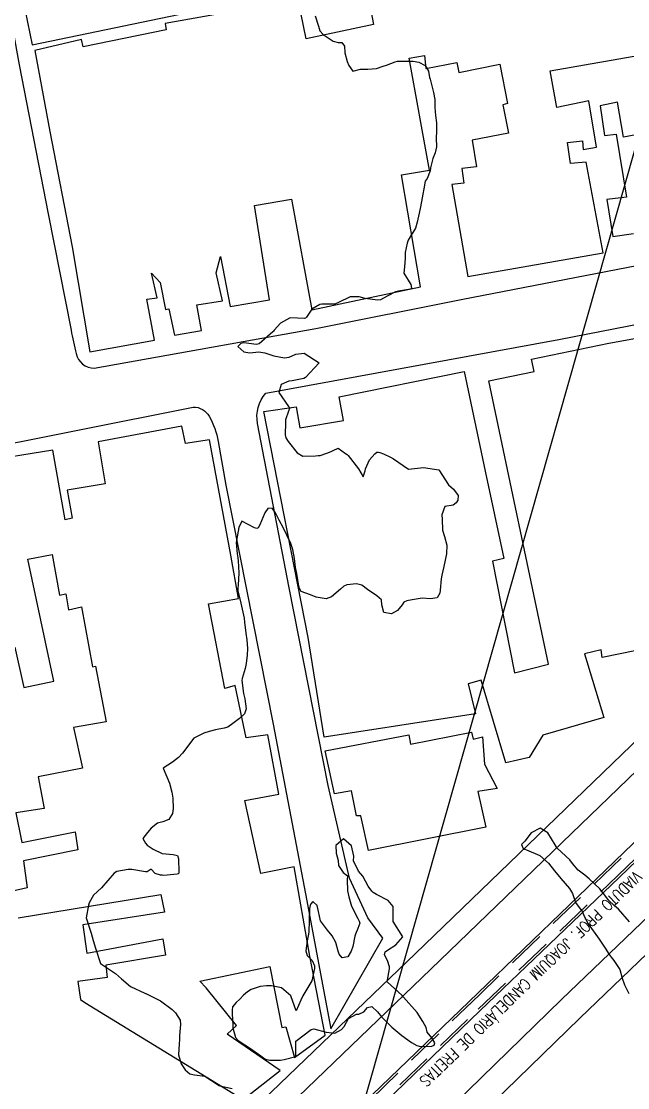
# Model space of a CAD drawing. Header units: metres. Extents: x 298520 to 308411, y 7433745 to 7450750.
# Drawn here: x 306694.6 to 306774.9, y 7435531.7 to 7435673.1 of the extents above; entities that cross this region are included whole.
import ezdxf

# ---------------------------------------------------------------- set-up
doc = ezdxf.new("R2010")
doc.units = ezdxf.units.M
doc.header["$LTSCALE"] = 10
doc.linetypes.add('CONTINUO', pattern=[0])
doc.linetypes.add('DASHED', pattern=[0.75, 0.5, -0.25])
for name, color, linetype in [('Canteiro', 45, 'DASHED'), ('Curvas de Nivel 1m', 11, 'Continuous'), ('Edificações', 30, 'Continuous'), ('Pontes e viadutos', 190, 'Continuous'), ('TEXTO', 45, 'Continuous'), ('Vias Primárias', 230, 'Continuous')]:
    doc.layers.add(name, color=color, linetype=linetype)
doc.styles.add('ROMANS', font='romans', dxfattribs={"height": 0.2})

msp = doc.modelspace()

# ---------------------------------------------------------------- linework, layer by layer
at = {"layer": 'Canteiro'}
msp.add_lwpolyline([(306779.45, 7435567.38), (306755.27, 7435544.06), (306738.97, 7435528.33), (306721.78, 7435511.94), (306704.67, 7435495.02), (306680.82, 7435472.15), (306656.67, 7435448.6), (306631.24, 7435424.34), (306612.75, 7435406.03, -0.001705), (306610.26, 7435403.58, -0.012031), (306608.04, 7435401.51, 0.980764), (306608.9, 7435400.49), (306625.05, 7435416.33), (306643.31, 7435433.86), (306660.06, 7435450.02), (306679.19, 7435468.55), (306689.2, 7435478.44), (306703.4, 7435492.16), (306719.26, 7435507.48), (306733.93, 7435521.67), (306755.09, 7435542.13), (306773.57, 7435559.83), (306790.42, 7435576.06)], format="xyb", dxfattribs=at)
at = {"layer": 'Curvas de Nivel 1m', "flags": 128}
for points, elevation in [([(306733.49, 7435673.89), (306733.94, 7435672.52), (306734.12, 7435671.88), (306734.56, 7435671.38), (306735.88, 7435670.53), (306736.55, 7435670.36), (306737.05, 7435670.35), (306737.38, 7435669.85), (306737.42, 7435668.96), (306737.75, 7435667.84), (306737.97, 7435667.3), (306738.5, 7435666.56), (306739.53, 7435666.8), (306740.5, 7435666.79), (306741.61, 7435666.9), (306742.51, 7435667.2), (306742.94, 7435667.34), (306744.12, 7435667.76), (306744.42, 7435667.85), (306744.51, 7435667.86), (306746.39, 7435667.86), (306746.51, 7435667.86), (306747.23, 7435667.73), (306748.08, 7435667.28), (306748.5, 7435666.52), (306748.67, 7435665.71), (306748.72, 7435665.48), (306749.18, 7435663.7), (306749.36, 7435662.79), (306749.38, 7435661.7), (306749.46, 7435660.67), (306749.59, 7435659.7), (306749.57, 7435658.53), (306749.52, 7435657.7), (306749.56, 7435656.52), (306749.4, 7435655.7), (306749.11, 7435654.96), (306748.8, 7435653.71), (306748.72, 7435653.34), (306748.33, 7435652.3), (306748.1, 7435651.94), (306748.02, 7435651.71), (306748, 7435651.4), (306747.7, 7435649.72), (306747.45, 7435648.56), (306747.27, 7435647.72), (306747.04, 7435646.5), (306746.8, 7435645.73), (306746.24, 7435644.79), (306745.84, 7435644.14), (306745.7, 7435643.75), (306745.45, 7435642.51), (306745.42, 7435641.75), (306745.35, 7435640.59), (306745.24, 7435639.75), (306746.16, 7435638.26), (306746.26, 7435637.74), (306746.15, 7435637.62), (306744.53, 7435637.38), (306744.15, 7435637.26), (306743.06, 7435636.7), (306742.14, 7435636.22), (306741.76, 7435636.17), (306740.14, 7435636.41), (306739.34, 7435636.62), (306738.14, 7435636.63), (306736.6, 7435635.85), (306736.13, 7435635.66), (306734.38, 7435635.63), (306734.13, 7435635.6), (306733.06, 7435634.96), (306732.35, 7435633.9), (306732.24, 7435633.77), (306732.11, 7435633.74), (306730.22, 7435633.82), (306730.11, 7435633.8), (306728.92, 7435633.13), (306728.09, 7435632.21), (306727.98, 7435632.06), (306727.88, 7435631.95), (306726.07, 7435630.39), (306725.74, 7435630.31), (306724.07, 7435630.49), (306723.65, 7435630.42), (306723.26, 7435630.01), (306724.05, 7435629.33), (306724.85, 7435629.19), (306726.05, 7435629.33), (306726.82, 7435629.2), (306728.05, 7435628.78), (306729.44, 7435628.53), (306730.04, 7435628.6), (306730.96, 7435629.01), (306732.05, 7435629.12), (306734.03, 7435627.88), (306732.23, 7435625.91), (306732.01, 7435625.79), (306730.44, 7435625.49), (306730.01, 7435625.43), (306728.98, 7435624.97), (306728.69, 7435623.94), (306729.97, 7435622.08), (306730.09, 7435621.93), (306730.09, 7435621.8), (306729.96, 7435621.46), (306729.58, 7435620.3), (306729.56, 7435619.93), (306729.55, 7435618.31), (306729.6, 7435617.93), (306729.91, 7435617.42), (306731.13, 7435615.92), (306731.89, 7435615.48), (306733.54, 7435615.54), (306733.89, 7435615.57), (306734.18, 7435615.59), (306735.03, 7435615.87), (306735.64, 7435616.12), (306735.9, 7435616.25), (306736.57, 7435616.52), (306737.52, 7435615.84), (306737.74, 7435615.68), (306737.89, 7435615.58), (306739.23, 7435613.82), (306739.86, 7435612.74), (306740.13, 7435613.54), (306740.18, 7435613.81), (306740.69, 7435615), (306741.39, 7435615.8), (306741.69, 7435616), (306741.9, 7435616), (306742.06, 7435615.96), (306742.54, 7435615.78), (306743.49, 7435615.37), (306743.89, 7435615.14), (306745.87, 7435613.74), (306747.88, 7435613.96), (306749.87, 7435613.69), (306751.18, 7435611.68), (306751.84, 7435611.1), (306752.43, 7435610.26), (306752.4, 7435609.66), (306752.2, 7435609.28), (306751.81, 7435608.98), (306750.7, 7435608.79), (306750.29, 7435607.69), (306750.35, 7435607.12), (306750.38, 7435605.68), (306750.62, 7435604.82), (306750.95, 7435603.68), (306750.89, 7435602.52), (306750.73, 7435601.68), (306750.56, 7435600.83), (306750.27, 7435599.68), (306750.18, 7435599.2), (306750.07, 7435597.69), (306750.03, 7435597.33), (306749.66, 7435596.69), (306748.79, 7435596.57), (306747.66, 7435596.66), (306746.37, 7435596.44), (306745.66, 7435596.31), (306745.27, 7435596.13), (306745.05, 7435595.75), (306744.4, 7435595), (306743.64, 7435594.57), (306742.62, 7435594.75), (306742.34, 7435595.78), (306742.28, 7435596.41), (306741.66, 7435596.96), (306740.45, 7435597.8), (306739.68, 7435598.38), (306738.97, 7435598.53), (306737.68, 7435598.4), (306737.3, 7435598.22), (306736.87, 7435597.84), (306735.66, 7435596.83), (306734.95, 7435596.58), (306733.66, 7435596.79), (306732.87, 7435597.09), (306731.67, 7435597.55), (306731.42, 7435597.91), (306731.36, 7435598.24), (306731.08, 7435599.92), (306730.91, 7435600.72), (306730.75, 7435601.92), (306730.56, 7435603.1), (306730.3, 7435603.92), (306729.76, 7435605.02), (306729.29, 7435605.93), (306728.75, 7435606.98), (306728.25, 7435607.95), (306727.8, 7435608.58), (306727.22, 7435608.54), (306726.83, 7435607.96), (306726.18, 7435606.38), (306725.94, 7435605.98), (306725.77, 7435605.87), (306725.49, 7435605.98), (306723.78, 7435606.84), (306723.41, 7435606.01), (306723.29, 7435605.53), (306723.06, 7435604.01), (306723.19, 7435602.55), (306723.27, 7435602.01), (306723.3, 7435601.59), (306723.38, 7435600), (306723.32, 7435598.36), (306723.27, 7435598.01), (306723.26, 7435597.6), (306723.65, 7435596), (306724.1, 7435594), (306724.16, 7435593.46), (306724.34, 7435591.99), (306724.47, 7435591.12), (306724.53, 7435589.99), (306724.49, 7435589.07), (306724.37, 7435587.99), (306724.22, 7435587.32), (306723.83, 7435586), (306723.8, 7435585.73), (306724.03, 7435583.99), (306724.18, 7435583.32), (306724.35, 7435581.99), (306724.15, 7435581.32), (306723.47, 7435580.67), (306722.59, 7435580.01), (306721.94, 7435579.54), (306721.45, 7435579.39), (306720.31, 7435579.18), (306719.45, 7435578.96), (306718.77, 7435578.73), (306717.43, 7435578.07), (306715.95, 7435576.09), (306715.41, 7435575.53), (306714.62, 7435574.89), (306713.39, 7435574.12), (306714.22, 7435572.11), (306714.52, 7435570.94), (306714.64, 7435570.11), (306714.69, 7435568.74), (306714.62, 7435568.11), (306714.14, 7435567.28), (306713.31, 7435567), (306712.63, 7435566.8), (306711.78, 7435566.14), (306711.29, 7435565.55), (306710.66, 7435564.78), (306711.02, 7435564.15), (306711.27, 7435563.91), (306712.06, 7435563.34), (306713.25, 7435562.77), (306714.69, 7435562.66), (306715.25, 7435562.51), (306715.39, 7435562.1), (306715.46, 7435560.33), (306715.38, 7435560.1), (306715.22, 7435560.04), (306713.45, 7435559.89), (306713.22, 7435559.9), (306713.02, 7435559.93), (306712.31, 7435560.13), (306711.8, 7435560.72), (306711.23, 7435560.37), (306711.03, 7435560.34), (306709.23, 7435560.65), (306708.73, 7435560.67), (306707.22, 7435560.39), (306706.86, 7435560.2), (306705.2, 7435558.22), (306704.15, 7435557.26), (306703.58, 7435556.24), (306703.47, 7435555.93), (306703.15, 7435554.24), (306703.81, 7435552.23), (306704.1, 7435551.25), (306704.41, 7435550.23), (306705.08, 7435548.22), (306707.06, 7435546.87), (306707.87, 7435546.18), (306709.04, 7435545.15), (306710.94, 7435544.25), (306711.03, 7435544.22), (306711.09, 7435544.21), (306711.25, 7435544.15), (306713.02, 7435543.24), (306714.55, 7435542.1), (306715, 7435541.66), (306715.6, 7435540.7), (306715.66, 7435540.09), (306715.54, 7435538.66), (306715.53, 7435538.09), (306715.5, 7435537.55), (306715.4, 7435536.09), (306715.74, 7435534.91), (306716.27, 7435534.08), (306716.91, 7435533.57), (306717.53, 7435533.43), (306718.9, 7435533.25), (306720.8, 7435532.03), (306720.88, 7435531.99), (306722.51, 7435531.64)], 713), ([(306775.16, 7435553.74), (306773.68, 7435555.39), (306773.18, 7435555.86), (306772.37, 7435556.6), (306771.75, 7435557.42), (306771.2, 7435558.08), (306769.81, 7435559.44), (306769.23, 7435559.91), (306768.33, 7435560.56), (306767.61, 7435561.47), (306767.25, 7435561.93), (306765.58, 7435563.5), (306765.28, 7435563.92), (306764.34, 7435565.51), (306763.3, 7435566.15), (306762.14, 7435565.54), (306761.28, 7435564.44), (306760.84, 7435563.99), (306761.01, 7435563.55), (306761.27, 7435563.38), (306761.52, 7435563.29), (306763.26, 7435562.54), (306764.42, 7435561.51), (306765.23, 7435560.5), (306766.05, 7435559.49), (306767.2, 7435558.15), (306767.59, 7435557.47), (306768, 7435556.29), (306768.63, 7435555.46), (306768.88, 7435555.16), (306769.16, 7435554.49), (306769.68, 7435553.44), (306771.12, 7435551.43), (306771.91, 7435550.22), (306772.44, 7435549.41), (306772.72, 7435549.02), (306773.09, 7435548.58), (306773.86, 7435547.39), (306774.19, 7435546.26), (306774.48, 7435545.39), (306775.04, 7435544.24)], 712)]:
    msp.add_lwpolyline(points, dxfattribs=dict(at, elevation=elevation))
at = {"layer": 'Curvas de Nivel 1m', "elevation": 712, "flags": 128}
msp.add_lwpolyline([(306737.28, 7435564.75), (306736.25, 7435563.85), (306736.28, 7435562.82), (306736.54, 7435561.84), (306736.61, 7435561.21), (306737.23, 7435560.28), (306737.78, 7435559.82), (306737.74, 7435559.3), (306737.8, 7435557.82), (306737.95, 7435557.06), (306738.34, 7435555.82), (306739.16, 7435554.15), (306739.35, 7435553.81), (306739.42, 7435553.54), (306739.14, 7435552.85), (306738.83, 7435552.11), (306738.78, 7435551.81), (306738.48, 7435550.45), (306738.27, 7435549.82), (306737.83, 7435549.09), (306737.09, 7435548.95), (306736.68, 7435549.42), (306736.56, 7435549.84), (306736.24, 7435550.97), (306735.74, 7435551.85), (306735.13, 7435552.6), (306734.2, 7435553.87), (306733.95, 7435555.08), (306733.76, 7435555.87), (306733.18, 7435556.4), (306732.95, 7435556.11), (306732.86, 7435555.88), (306732.76, 7435555.48), (306732.72, 7435553.89), (306732.65, 7435552.37), (306732.57, 7435551.89), (306732.43, 7435551.2), (306732.27, 7435549.89), (306732.46, 7435549.25), (306733.09, 7435548.6), (306733.44, 7435547.88), (306733.43, 7435547.53), (306733.05, 7435545.88), (306731.87, 7435543.9), (306731.61, 7435543.32), (306731, 7435541.91), (306730.29, 7435543.92), (306729.04, 7435544.97), (306727.74, 7435545.25), (306727.05, 7435545.22), (306726.22, 7435545.14), (306725.04, 7435544.77), (306724.56, 7435544.46), (306724.03, 7435543.99), (306723.53, 7435543.49), (306723.02, 7435543.03), (306722.57, 7435542.45), (306722.5, 7435542.01), (306722.53, 7435541.54), (306722.58, 7435540.01), (306722.62, 7435539.65), (306722.97, 7435538.38), (306723.29, 7435538), (306724.95, 7435536.94), (306726.31, 7435535.96), (306726.66, 7435535.68), (306726.93, 7435535.53), (306727.51, 7435535.36), (306728.93, 7435535.39), (306729.38, 7435535.47), (306730.93, 7435535.85), (306730.96, 7435535.91), (306730.96, 7435537.91), (306732.98, 7435539.43), (306733.33, 7435539.52), (306734.98, 7435539.1), (306736.11, 7435538.98), (306736.98, 7435539.43), (306737.36, 7435539.83), (306737.93, 7435540.89), (306739, 7435541.46), (306739.31, 7435541.5), (306739.96, 7435541.8), (306740.45, 7435542.36), (306741.01, 7435542.51), (306741.77, 7435541.78), (306742.33, 7435541.1), (306742.99, 7435540.42), (306743.68, 7435539.75), (306744.97, 7435538.63), (306746.28, 7435537.73), (306746.96, 7435537.34), (306747.46, 7435537.21), (306748.96, 7435537.23), (306749.28, 7435537.36), (306749.35, 7435537.69), (306748.97, 7435538.36), (306748.35, 7435539.08), (306748.22, 7435539.7), (306747.78, 7435540.5), (306747, 7435541.72), (306745.23, 7435543.74), (306745.03, 7435543.94), (306743.05, 7435545.76), (306743.36, 7435547.48), (306743.37, 7435547.76), (306743.09, 7435548.6), (306742.68, 7435549.35), (306742.78, 7435549.76), (306743.11, 7435549.98), (306744.2, 7435550.66), (306745.12, 7435551.74), (306743.86, 7435553.75), (306743.83, 7435555.09), (306743.86, 7435555.75), (306743.18, 7435556.56), (306741.63, 7435557.35), (306741.2, 7435557.61), (306741.01, 7435557.79), (306740.54, 7435558.46), (306739.82, 7435559.8), (306739.23, 7435560.44), (306738.6, 7435561.82), (306738.63, 7435562.43), (306738.32, 7435563.82)], close=True, dxfattribs=at)
at = {"layer": 'Edificações'}
for points in [[(306740.4, 7435677.21), (306741.23, 7435672.75), (306732.33, 7435670.83), (306731.27, 7435676.04), (306713.63, 7435672.85), (306713.75, 7435672.03), (306702.75, 7435669.78), (306702.53, 7435670.76), (306696.38, 7435669.28), (306698.36, 7435658.54), (306701.33, 7435643.24), (306703.64, 7435629.31), (306712.2, 7435630.86), (306711.2, 7435636.31), (306712.59, 7435636.46), (306711.83, 7435639.74), (306712.96, 7435638.52), (306713.68, 7435634.92), (306714.12, 7435635.02), (306714.86, 7435631.54), (306718.44, 7435632.15), (306717.85, 7435635.57), (306721.24, 7435636.1), (306720.41, 7435639.8), (306720.96, 7435641.94), (306722.24, 7435635.34), (306727.46, 7435636.21), (306725.45, 7435648.72), (306730.36, 7435649.56), (306733.06, 7435634.88), (306747.47, 7435637.93), (306744.93, 7435652.81), (306748.67, 7435653.42), (306745.95, 7435668.28), (306747.97, 7435668.63), (306748.18, 7435666.9), (306752.28, 7435667.71), (306752.53, 7435666.37), (306757.99, 7435667.45), (306758.99, 7435662.23), (306758.35, 7435662.06), (306759.13, 7435658.32), (306754.29, 7435657.39), (306754.9, 7435653.87), (306752.94, 7435653.65), (306753.19, 7435651.7), (306751.63, 7435651.49), (306753.73, 7435639.3), (306771.66, 7435642.46), (306769.39, 7435654.46), (306767.33, 7435654.28), (306766.95, 7435657.08), (306768.92, 7435657.3), (306769.01, 7435656.16), (306770.79, 7435656.44), (306769.78, 7435662.59), (306765.5, 7435661.73), (306764.66, 7435666.6), (306776.5, 7435668.65)], [(306694.76, 7435676.09), (306696.03, 7435670.05), (306720.3, 7435675.06)], [(306776.92, 7435658.29), (306774.37, 7435657.77), (306773.55, 7435662.43), (306771.26, 7435661.92), (306771.85, 7435658.02), (306773.37, 7435658.2), (306774.77, 7435649.83), (306772.14, 7435649.5), (306772.92, 7435644.62), (306775.7, 7435644.99)], [(306784.97, 7435591.54), (306771.54, 7435588.8), (306771.39, 7435589.78), (306769.2, 7435589.26), (306771.73, 7435580.81), (306763.67, 7435578.46), (306761.85, 7435575.5), (306758.78, 7435574.83), (306755.48, 7435585.77), (306753.79, 7435585.28), (306754.76, 7435581.32), (306734.69, 7435578.22), (306732.56, 7435591.45), (306726.69, 7435621.4), (306731, 7435622.03), (306731.49, 7435619.23), (306737.25, 7435620.19), (306736.69, 7435623.33), (306753.24, 7435626.73), (306756.04, 7435613.51), (306758.49, 7435601.89), (306757.02, 7435601.55), (306759.91, 7435586.74), (306764.42, 7435587.91), (306756.53, 7435625.45), (306762.52, 7435626.72), (306762.18, 7435628.36), (306772.4, 7435630.47), (306782.18, 7435632.24)], [(306694.18, 7435554.25), (306713.04, 7435557.35), (306713.53, 7435555.01), (306702.74, 7435553.32), (306703.25, 7435549.59), (306713.33, 7435551.48), (306713.7, 7435549.31), (306705.77, 7435547.99), (306705.97, 7435546.36), (306702.08, 7435545.79), (306702.43, 7435543.41), (306703, 7435543.04), (306723.96, 7435530.15), (306728.89, 7435534.03), (306721.86, 7435538.82), (306723.08, 7435539.98), (306719.05, 7435544.97), (306718.23, 7435545.85), (306727.51, 7435547.8), (306729.11, 7435539.69), (306729.62, 7435539.81), (306730.79, 7435535.75), (306734.83, 7435538.69), (306732.81, 7435549.17), (306730.74, 7435561), (306726.3, 7435560.13), (306724.18, 7435569.83), (306728.71, 7435570.64), (306727.22, 7435578.52), (306724.36, 7435578.11), (306722.9, 7435585.07), (306721.54, 7435584.66), (306719.39, 7435595.89), (306723.34, 7435596.59), (306722.34, 7435602.33), (306719.51, 7435617.65), (306716.31, 7435617.15), (306715.85, 7435619.47), (306704.78, 7435617.36), (306705.69, 7435611.82), (306700.66, 7435610.95), (306701.32, 7435607.25), (306700.37, 7435607.05), (306698.75, 7435616.27), (306688.84, 7435614.69)], [(306693.72, 7435590.14), (306694.9, 7435584.81), (306698.87, 7435585.62), (306695.44, 7435601.82), (306698.65, 7435602.46), (306699.65, 7435597.03), (306700.46, 7435597.21), (306700.83, 7435595.11), (306702.55, 7435595.52), (306703.99, 7435587.55), (306704.42, 7435587.61), (306705.84, 7435580.23), (306701.49, 7435579.49), (306702.68, 7435574.1), (306696.82, 7435572.96), (306697.59, 7435568.75), (306693.83, 7435568.18), (306694.63, 7435564.23), (306701.71, 7435565.66), (306702.08, 7435563.29), (306694.87, 7435561.83), (306695.37, 7435558.22), (306693.22, 7435557.76)]]:
    msp.add_lwpolyline(points, dxfattribs=at)
msp.add_lwpolyline([(306734.84, 7435576.39), (306745.91, 7435578.53), (306746.13, 7435577.28), (306754.23, 7435578.88), (306754.43, 7435577.96), (306755.67, 7435578.24), (306755.96, 7435574.62), (306757.63, 7435571.42), (306755.04, 7435571), (306756.12, 7435566.27), (306740.57, 7435563.2), (306739.57, 7435567.8), (306738.97, 7435567.77), (306738.33, 7435571.1), (306736.06, 7435570.7)], close=True, dxfattribs=at)
at = {"layer": 'Pontes e viadutos'}
msp.add_lwpolyline([(306610.08, 7435420.84), (306613.67, 7435420.41), (306640.06, 7435446.57), (306665.66, 7435470.9), (306697.38, 7435501.98), (306718.71, 7435522.5), (306746.79, 7435549.54), (306776.6, 7435578.32), (306800.43, 7435601.32), (306808.47, 7435608.87), (306808.33, 7435612.05)], dxfattribs=at)
at = {"layer": 'Pontes e viadutos', "elevation": 727.48}
msp.add_lwpolyline([(306629.03, 7435402.48), (306628.81, 7435406.12), (306638.08, 7435415.11), (306661.46, 7435437.34), (306689.88, 7435464.79), (306722.62, 7435496.32), (306743.83, 7435516.84), (306768.56, 7435540.96), (306789.67, 7435561.24), (306809.07, 7435580.18), (306821.48, 7435592.04), (306823.74, 7435591.8)], dxfattribs=at)
at = {"layer": 'TEXTO', "linetype": 'CONTINUO'}
msp.add_polyline3d([(306792.06, 7435713.32, 0), (306738.21, 7435523.72, 0)], dxfattribs=at)
at = {"layer": 'Vias Primárias'}
for points, elevation in [([(306736.71, 7435742.26), (306700.89, 7435727.25), (306688.35, 7435721.69, 0.246982), (306685.31, 7435717.84, 0.087075), (306685.27, 7435714.68), (306688.46, 7435698.16), (306691.73, 7435681.34), (306694.3, 7435667.39), (306698.12, 7435647.6), (306701.17, 7435632.2, 0.006763), (306701.83, 7435629.08, 0.349452), (306704.25, 7435627.14), (306733.58, 7435632.42), (306752.86, 7435636.24), (306780.43, 7435641.6), (306798.76, 7435645.12), (306809.38, 7435647.29, 0.143929), (306811.5, 7435648.41, 0.239218), (306812.17, 7435650.38), (306810.42, 7435662.39), (306808.68, 7435675.53), (306807.15, 7435686.41), (306805.42, 7435697.65)], 719.28), ([(306669.06, 7435300.45), (306645.5, 7435335.35), (306634.38, 7435352.05), (306618.89, 7435375.83, -0.110085), (306616.1, 7435383.28, -0.132216), (306617.79, 7435396.84, -0.079497), (306622.8, 7435405.09), (306635.69, 7435417.6), (306659.07, 7435439.83), (306687.49, 7435467.26), (306720.22, 7435498.8), (306741.43, 7435519.31), (306766.16, 7435543.44), (306787.28, 7435563.71)], 727.48)]:
    msp.add_lwpolyline(points, format="xyb", dxfattribs=dict(at, elevation=elevation))
for points in [[(306641.25, 7435613), (306633.56, 7435611.54), (306609.88, 7435606.71), (306599.82, 7435605.27), (306610.28, 7435599.63), (306649.46, 7435608.99), (306686.53, 7435615.83), (306717.35, 7435622, -0.270118), (306719.46, 7435620.77, -0.085029), (306720.65, 7435617.43), (306721.67, 7435611.62), (306727.94, 7435579.94), (306732.24, 7435557.44), (306735.58, 7435539.54), (306742.47, 7435551.58), (306740.49, 7435554.24), (306738.06, 7435559.53), (306735.24, 7435571.81), (306730.08, 7435598), (306725.88, 7435619.83, -0.229762), (306726.95, 7435623.83), (306765.78, 7435630.94), (306806.3, 7435638.87, -0.015822)], [(306810.47, 7435606.74), (306802.45, 7435599.2), (306778.64, 7435576.22), (306748.82, 7435547.44), (306720.74, 7435520.39), (306699.42, 7435499.88), (306667.69, 7435468.79), (306642.1, 7435444.47), (306615.75, 7435418.35, -0.034505), (306609.84, 7435413.02)], [(306779.24, 7435567.6), (306755.06, 7435544.27), (306738.76, 7435528.55), (306721.57, 7435512.16), (306704.46, 7435495.23), (306680.61, 7435472.36), (306656.46, 7435448.81), (306631.03, 7435424.55), (306612.54, 7435406.24, -0.001705), (306610.05, 7435403.79, -0.012031), (306607.84, 7435401.73, 0.988165), (306609.11, 7435400.27), (306625.26, 7435416.11), (306643.52, 7435433.65), (306660.27, 7435449.81), (306679.4, 7435468.33), (306689.41, 7435478.22), (306703.61, 7435491.95), (306719.47, 7435507.26), (306734.14, 7435521.46), (306755.3, 7435541.91), (306773.78, 7435559.61), (306790.63, 7435575.85)]]:
    msp.add_lwpolyline(points, format="xyb", dxfattribs=at)

# ---------------------------------------------------------------- texts
at = {"layer": 'TEXTO', "style": 'ROMANS', "width": 0.8}
msp.add_text('VIADUTO PROF. JOAQUIM CANDELÁRIO DE FREITAS', height=1.5, rotation=224.084, dxfattribs=at).set_placement((306775.86, 7435560.57))

doc.saveas('drawing.dxf')
